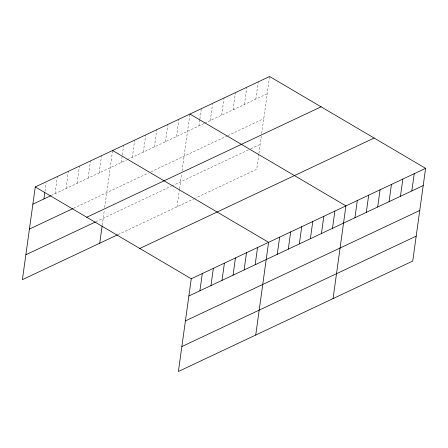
<?xml version="1.0" encoding="UTF-8"?>
<svg xmlns="http://www.w3.org/2000/svg" width="448" height="448" viewBox="0 0 448 448"><rect width="100%" height="100%" fill="white"/><g stroke="black" fill="none" stroke-linecap="round" stroke-linejoin="round"><path stroke-width="0.34" stroke-dasharray="2.24 1.68" d="M44.974 191.38L46.122 183.114M54.97 193.754L57.361 176.529M66.018 188.546L68.41 171.321M77.067 183.344L79.458 166.118M88.11 178.136L90.502 160.91M99.159 172.928L101.55 155.702M102.228 225.226L104.317 210.202M104.686 207.497L112.599 150.5M121.257 162.518L122.214 155.63M122.31 154.941L123.648 145.292M132.306 157.315L134.691 140.09M143.349 152.107L145.74 134.882M154.398 146.899L156.789 129.674M165.446 141.697L167.838 124.471M176.495 136.489L178.881 119.263M177.066 206.78L179.463 189.476M179.564 188.787L181.647 173.762M182.022 171.058L189.93 114.061M198.923 125.922L199.786 119.717M199.881 119.028L201.314 108.696M210.302 120.557L212.694 103.331M221.687 115.192L224.078 97.966M233.072 109.833L235.458 92.602M244.451 104.468L246.842 87.242M255.836 99.103L258.222 81.878M258.854 154.011L256.738 169.232L195.401 198.139M258.95 153.317L261.324 136.214M261.699 133.515L269.606 76.513M51.29 195.49L126.778 159.914M127.394 159.628L203.98 123.536M204.613 123.239L267.215 93.738M73.606 208.253L148.484 172.973M150.942 171.814L227.086 135.934M227.713 135.638L263.76 118.653M95.822 221.777L171.315 186.206M171.931 185.914L248.814 149.682M250.712 148.792L260.198 144.323M118.143 234.545L194.768 198.436"/><path stroke-width="0.67" d="M425.6 168.342L191.262 278.768L178.394 371.487L412.731 261.061L425.6 168.342L269.606 76.513L35.269 186.939L22.4 279.658L117.533 234.83M43.921 198.957L44.783 192.758M99.73 243.219L102.133 225.921M199.914 290.786L202.306 273.56M210.963 285.578L213.354 268.352M222.012 280.375L224.403 263.15M233.061 275.167L235.452 257.942M244.11 269.965L246.495 252.734M255.153 264.757L257.544 247.531M255.724 335.048L268.593 242.323L112.599 150.5M277.25 254.346L279.642 237.121M288.299 249.138L290.685 231.913M299.342 243.93L301.734 226.705M310.391 238.728L312.782 221.502M321.44 233.52L323.831 216.294M332.489 228.318L334.874 211.092M333.06 298.603L345.923 205.884L189.93 114.061M354.917 217.745L357.308 200.519M366.296 212.386L368.687 195.154M377.681 207.021L380.072 189.795M389.066 201.656L391.451 184.43M400.445 196.291L402.836 179.066M411.83 190.926L414.215 173.701M32.878 204.165L50.674 195.776M29.417 229.079L72.996 208.544M86.744 217.241L321.082 106.814M25.855 254.75L95.211 222.068M139.782 248.461L374.125 138.034M188.871 295.994L423.209 185.567M185.41 320.902L419.754 210.476M181.849 346.573L416.192 236.146M35.269 186.939L191.262 278.768"/></g></svg>
